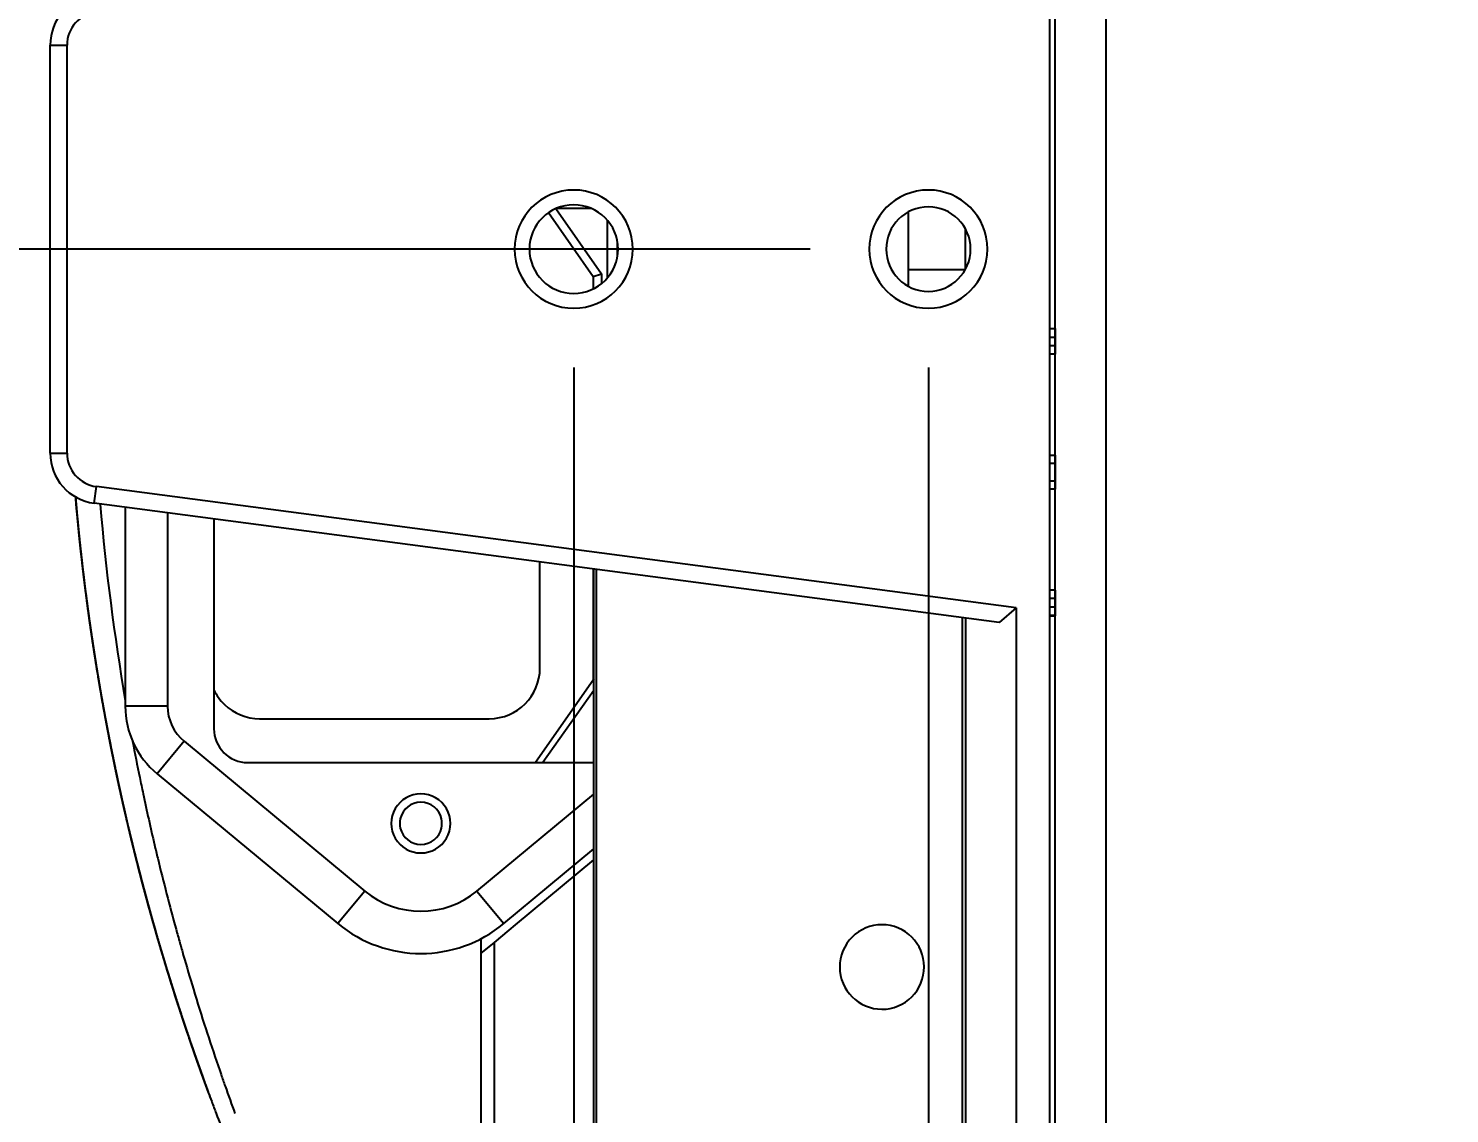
# Model space of a CAD drawing. Header units: millimetres. Extents: x -1070 to 42146, y 1440 to 12921.
# Drawn here: x 16.9 to 101, y 2825.4 to 2889.6 of the extents above; entities that cross this region are included whole.
import ezdxf

# ---------------------------------------------------------------- set-up
doc = ezdxf.new("R2010")
doc.units = ezdxf.units.MM
doc.layers.add('DIM', color=4, linetype='Continuous')
doc.layers.add('n', color=7, linetype='Continuous')
doc.styles.get("Standard").update_dxf_attribs({"font": 'arial.ttf'})
doc.dimstyles.new('ISO-200', dxfattribs={"dimtxt": 30, "dimasz": 25, "dimexe": 1.25, "dimexo": 5, "dimgap": 5, "dimtad": 1, "dimtoh": 1, "dimdec": 1, "dimdsep": 46, "dimtxsty": 'Standard', "dimcen": 2.5, "dimadec": 0, "dimazin": 0, "dimtfac": 1, "dimtdec": 1, "dimtmove": 0, "dimatfit": 3, "dimfxl": 1, "dimarcsym": 0})

# ---------------------------------------------------------------- blocks, each defined once
blk = doc.blocks.new('*D44')
at = {"layer": 'Defpoints', "color": 0, "transparency": 16777216}
for p in [(68.177, 3416.541), (-110.806, 2876.541), (68.177, 2876.541)]:
    blk.add_point(p, dxfattribs=at)
at = {"layer": 'DIM', "color": 0, "lineweight": -2, "transparency": 16777216}
for p, q in [((63.177, 3416.541), (-112.056, 3416.541)), ((-110.806, 3391.541), (-110.806, 2901.541)), ((63.177, 2876.541), (-112.056, 2876.541))]:
    blk.add_line(p, q, dxfattribs=at)
at = {"layer": 'DIM', "color": 0, "transparency": 16777216}
for points in [[(-114.973, 3391.541), (-106.64, 3391.541), (-110.806, 3416.541)], [(-114.973, 2901.541), (-106.64, 2901.541), (-110.806, 2876.541)]]:
    blk.add_solid(points, dxfattribs=at)
at = {"layer": 'DIM', "color": 0, "lineweight": -3, "transparency": 16777216, "insert": (-154.647, 3130.128), "char_height": 30, "attachment_point": 2, "rotation": 90}
blk.add_mtext('540 [1\'-9 1/4"]', dxfattribs=at)
blk = doc.blocks.new('*D45')
at = {"layer": 'Defpoints', "color": 0, "transparency": 16777216}
for p in [(70.177, 2874.541), (77.677, 2770.441), (70.177, 2731.752)]:
    blk.add_point(p, dxfattribs=at)
at = {"layer": 'DIM', "color": 0, "lineweight": -2, "transparency": 16777216}
for p, q in [((70.177, 2869.541), (70.177, 2730.502)), ((77.677, 2765.441), (77.677, 2730.502)), ((45.177, 2731.752), (20.177, 2731.752)), ((70.177, 2731.752), (77.677, 2731.752)), ((102.677, 2731.752), (299.3, 2731.752))]:
    blk.add_line(p, q, dxfattribs=at)
at = {"layer": 'DIM', "color": 0, "transparency": 16777216}
for points in [[(45.177, 2735.918), (45.177, 2727.585), (70.177, 2731.752)], [(102.677, 2735.918), (102.677, 2727.585), (77.677, 2731.752)]]:
    blk.add_solid(points, dxfattribs=at)
at = {"layer": 'DIM', "color": 0, "lineweight": -3, "transparency": 16777216, "insert": (132.677, 2775.592), "char_height": 30, "attachment_point": 1}
blk.add_mtext('7.5 [1/4"]', dxfattribs=at)
blk = doc.blocks.new('*D46')
at = {"layer": 'Defpoints', "color": 0, "transparency": 16777216}
for p in [(49.177, 2874.541), (77.677, 2769.641), (49.177, 2622.039)]:
    blk.add_point(p, dxfattribs=at)
at = {"layer": 'DIM', "color": 0, "lineweight": -2, "transparency": 16777216}
for p, q in [((49.177, 2869.541), (49.177, 2620.789)), ((77.677, 2764.641), (77.677, 2620.789)), ((24.177, 2622.039), (-0.823, 2622.039)), ((49.177, 2622.039), (77.677, 2622.039)), ((102.677, 2622.039), (358.318, 2622.039))]:
    blk.add_line(p, q, dxfattribs=at)
at = {"layer": 'DIM', "color": 0, "transparency": 16777216}
for points in [[(24.177, 2626.206), (24.177, 2617.873), (49.177, 2622.039)], [(102.677, 2626.206), (102.677, 2617.873), (77.677, 2622.039)]]:
    blk.add_solid(points, dxfattribs=at)
at = {"layer": 'DIM', "color": 0, "lineweight": -3, "transparency": 16777216, "insert": (132.677, 2665.88), "char_height": 30, "attachment_point": 1}
blk.add_mtext('28.5 [1 1/8"]', dxfattribs=at)

msp = doc.modelspace()

# ---------------------------------------------------------------- linework, layer by layer
at = {"color": 1, "lineweight": -3}
msp.add_lwpolyline([(80.677, 2771.641), (77.677, 2771.641), (77.677, 3521.641), (80.677, 3521.641)], close=True, dxfattribs=at)
at = {"layer": 'n', "color": 7, "linetype": 'Continuous', "lineweight": -3, "true_color": 0xffffff}
for p, q in [((77.377, 2772.841), (77.377, 2895.941)), ((18.177, 2864.466), (18.177, 2888.616)), ((18.177, 2888.616), (19.177, 2888.616)), ((19.177, 2864.466), (19.177, 2888.616)), ((47.685, 2878.7), (50.327, 2874.928)), ((49.177, 2878.941), (48.115, 2878.941)), ((48.125, 2878.945), (50.827, 2875.086)), ((50.239, 2878.941), (49.177, 2878.941)), ((68.977, 2878.733), (68.977, 2874.348)), ((51.177, 2874.841), (51.177, 2878.24)), ((51.762, 2876.541), (51.762, 2876.989)), ((72.377, 2876.541), (72.377, 2877.727)), ((51.762, 2876.093), (51.762, 2876.541)), ((72.377, 2875.338), (72.377, 2876.541)), ((68.977, 2875.338), (72.377, 2875.338)), ((50.327, 2874.928), (50.827, 2875.086)), ((50.327, 2874.928), (50.327, 2874.182)), ((50.827, 2875.086), (50.827, 2874.5)), ((77.377, 2871.838), (77.677, 2871.838)), ((77.677, 2871.821), (77.377, 2871.821)), ((77.377, 2871.322), (77.677, 2871.322)), ((77.677, 2871.838), (77.677, 2871.821)), ((77.677, 2871.821), (77.677, 2871.322)), ((77.677, 2871.322), (77.677, 2870.821)), ((77.677, 2870.821), (77.377, 2870.821)), ((77.677, 2870.321), (77.377, 2870.321)), ((77.677, 2870.821), (77.677, 2870.322)), ((18.177, 2864.466), (19.177, 2864.466)), ((77.377, 2864.338), (77.677, 2864.338)), ((77.377, 2863.869), (77.677, 2863.869)), ((77.677, 2864.338), (77.677, 2863.869)), ((77.677, 2863.869), (77.677, 2862.806)), ((77.677, 2862.806), (77.377, 2862.806)), ((77.677, 2862.806), (77.677, 2862.338)), ((20.785, 2861.491), (20.916, 2862.483)), ((75.377, 2855.313), (20.916, 2862.483)), ((77.677, 2862.338), (77.377, 2862.338)), ((74.377, 2854.436), (20.785, 2861.491)), ((22.627, 2861.249), (22.627, 2849.806)), ((25.127, 2860.92), (25.127, 2849.481)), ((27.877, 2860.558), (27.877, 2848.141)), ((47.177, 2851.741), (47.177, 2858.017)), ((50.327, 2857.602), (50.327, 2853.211)), ((50.377, 2809.873), (50.377, 2857.595)), ((50.518, 2809.873), (50.518, 2857.577)), ((77.677, 2856.354), (77.377, 2856.354)), ((77.677, 2856.353), (77.677, 2855.854)), ((75.377, 2855.313), (74.377, 2854.436)), ((75.377, 2855.313), (75.377, 2772.441)), ((77.677, 2855.854), (77.377, 2855.854)), ((77.677, 2855.353), (77.377, 2855.353)), ((77.677, 2855.854), (77.677, 2855.353)), ((77.677, 2855.353), (77.677, 2854.854)), ((72.172, 2854.726), (72.172, 2772.441)), ((72.377, 2854.699), (72.377, 2772.441)), ((77.677, 2854.854), (77.377, 2854.854)), ((77.377, 2854.838), (77.677, 2854.838)), ((77.677, 2854.854), (77.677, 2854.838)), ((50.327, 2853.211), (50.327, 2853.041)), ((50.327, 2853.041), (50.327, 2851.177)), ((50.327, 2851.025), (46.907, 2846.141)), ((50.327, 2851.177), (50.327, 2851.025)), ((50.377, 2851.096), (50.327, 2851.025)), ((50.377, 2850.419), (47.354, 2846.141)), ((22.627, 2849.806), (22.627, 2849.481)), ((25.127, 2849.481), (22.627, 2849.481)), ((30.577, 2848.741), (44.177, 2848.741)), ((26.104, 2847.402), (24.51, 2845.476)), ((26.104, 2847.402), (36.81, 2838.536)), ((29.877, 2846.141), (50.377, 2846.141)), ((24.51, 2845.476), (35.215, 2836.61)), ((43.443, 2838.536), (50.377, 2844.278)), ((45.038, 2836.61), (50.377, 2841.032)), ((45.722, 2836.528), (50.377, 2840.383)), ((36.81, 2838.536), (35.215, 2836.61)), ((43.443, 2838.536), (45.038, 2836.61)), ((44.477, 2835.496), (45.357, 2836.225)), ((45.357, 2836.225), (45.722, 2836.528)), ((43.677, 2835.708), (43.677, 2834.834)), ((43.677, 2834.834), (44.477, 2835.496)), ((44.477, 2811.838), (44.477, 2835.496)), ((43.677, 2834.834), (43.677, 2833.932)), ((43.677, 2833.932), (43.677, 2815.635)), ((27.396, 2830.37), (27.475, 2830.128)), ((28.218, 2827.905), (28.299, 2827.669))]:
    msp.add_line(p, q, dxfattribs=at)
for centre, radius, start, end in [((21.177, 2888.616), 3, 97.5, 180), ((21.177, 2888.616), 2, 97.5, 180), ((49.177, 2876.541), 3.5, 90, 270), ((49.177, 2876.541), 3.5, 270, 90), ((70.177, 2876.541), 3.5, 90, 270), ((70.177, 2876.541), 3.5, 270, 90), ((49.177, 2876.541), 2.625, 90, 180), ((49.177, 2876.541), 2.625, 0, 90), ((70.177, 2876.541), 2.5, 90, 180), ((70.177, 2876.541), 2.5, 0, 90), ((49.177, 2876.541), 2.625, 180, 270), ((49.177, 2876.541), 2.625, 270, 0), ((70.177, 2876.541), 2.5, 180, 270), ((70.177, 2876.541), 2.5, 270, 0), ((21.177, 2864.466), 3, 180, 262.5), ((21.177, 2864.466), 2, 180, 262.5), ((154.177, 2873.387), 135, 184.89049, 188.01787), ((154.177, 2873.387), 135, 184.89204, 187.84832), ((154.177, 2873.387), 135, 184.89226, 188.21001), ((154.177, 2873.387), 135, 184.89382, 185.70118), ((154.177, 2873.387), 135, 184.89474, 185.16038), ((154.177, 2873.387), 135, 184.89556, 186.49185), ((154.177, 2873.387), 135, 184.89602, 185.18661), ((154.177, 2873.387), 135, 184.89601, 185.37874), ((154.177, 2873.387), 135, 184.8972, 186.05422), ((154.177, 2873.387), 135, 184.99098, 185.0947), ((154.177, 2873.387), 135, 185.03302, 185.09439), ((154.177, 2873.387), 135, 185.033, 185.12746), ((154.177, 2873.387), 135, 185.0334, 185.08135), ((154.177, 2873.387), 135, 185.03346, 185.1638), ((154.177, 2873.387), 135, 185.03411, 185.07433), ((154.177, 2873.387), 135, 185.05034, 185.09322), ((154.177, 2873.387), 135, 185.05047, 185.11519), ((154.177, 2873.387), 135, 185.05503, 185.11373), ((154.177, 2873.387), 135, 185.07433, 185.15525), ((154.177, 2873.387), 135, 185.07586, 185.12303), ((154.177, 2873.387), 135, 185.07837, 185.12946), ((154.177, 2873.387), 135, 185.08135, 185.12946), ((154.177, 2873.387), 135, 185.09322, 185.20856), ((154.177, 2873.387), 135, 185.09325, 185.17705), ((154.177, 2873.387), 135, 185.09437, 185.1295), ((154.177, 2873.387), 135, 185.0947, 185.18659), ((154.177, 2873.387), 135, 185.09473, 185.16058), ((154.177, 2873.387), 135, 185.09674, 185.14427), ((154.177, 2873.387), 135, 185.18659, 187.08731), ((154.177, 2873.387), 135, 185.18658, 187.0873), ((154.177, 2873.387), 135, 185.21935, 187.17462), ((154.177, 2873.387), 135, 185.21934, 187.17459), ((160.794, 2873.405), 140.168, 184.89546, 189.6926), ((154.177, 2873.387), 135, 185.37853, 185.4757), ((154.177, 2873.387), 135, 185.38784, 185.44673), ((154.177, 2873.387), 135, 185.39285, 185.4927), ((154.177, 2873.387), 135, 185.39285, 185.55463), ((154.177, 2873.387), 135, 185.39625, 185.45315), ((154.177, 2873.387), 135, 185.41396, 185.47575), ((154.177, 2873.387), 135, 185.441, 185.50969), ((154.177, 2873.387), 135, 185.45315, 187.63567), ((154.177, 2873.387), 135, 185.47299, 185.57278), ((154.177, 2873.387), 135, 185.47575, 187.67054), ((154.177, 2873.387), 135, 185.47572, 185.55141), ((154.177, 2873.387), 135, 185.49236, 185.5545), ((154.177, 2873.387), 135, 185.50965, 186.05381), ((154.177, 2873.387), 135, 185.50969, 185.57228), ((154.177, 2873.387), 135, 185.5168, 187.71087), ((154.177, 2873.387), 135, 185.5168, 185.57674), ((154.177, 2873.387), 135, 185.55145, 185.94747), ((154.177, 2873.387), 135, 185.55467, 186.81341), ((154.177, 2873.387), 135, 185.62166, 185.71434), ((154.177, 2873.387), 135, 185.70115, 185.75016), ((154.177, 2873.387), 135, 185.70118, 185.85192), ((154.177, 2873.387), 135, 185.75016, 185.9475), ((154.177, 2873.387), 135, 185.74991, 187.33621), ((154.177, 2873.387), 135, 185.85192, 185.96218), ((154.177, 2873.387), 135, 185.86024, 185.96184), ((154.177, 2873.387), 135, 185.96214, 186.00201), ((154.177, 2873.387), 135, 186.00201, 186.04651), ((154.177, 2873.387), 135, 186.04151, 186.11282), ((154.177, 2873.387), 135, 186.04147, 186.12192), ((154.177, 2873.387), 135, 186.04153, 187.35054), ((154.177, 2873.387), 135, 186.05381, 186.16991), ((154.177, 2873.387), 135, 186.05422, 186.11254), ((154.177, 2873.387), 135, 186.07402, 186.1217), ((154.177, 2873.387), 135, 186.11282, 186.29965), ((154.177, 2873.387), 135, 186.1217, 186.18761), ((154.177, 2873.387), 135, 186.12192, 186.2439), ((154.177, 2873.387), 135, 186.14103, 186.1882), ((154.177, 2873.387), 135, 186.18819, 186.29964), ((154.177, 2873.387), 135, 186.1882, 186.42194), ((154.177, 2873.387), 135, 186.22209, 186.27341), ((154.177, 2873.387), 135, 186.24392, 186.27849), ((154.177, 2873.387), 135, 186.27849, 186.42197), ((154.177, 2873.387), 135, 186.2951, 186.38883), ((154.177, 2873.387), 135, 186.37453, 186.4919), ((154.177, 2873.387), 135, 186.42197, 188.1523), ((154.177, 2873.387), 135, 186.42194, 186.58577), ((154.177, 2873.387), 135, 186.43621, 186.49733), ((154.177, 2873.387), 135, 186.43627, 186.51436), ((154.177, 2873.387), 135, 186.44324, 186.51435), ((154.177, 2873.387), 135, 186.49733, 186.58789), ((154.177, 2873.387), 135, 186.51436, 186.63452), ((154.177, 2873.387), 135, 186.51435, 186.58028), ((154.177, 2873.387), 135, 186.54271, 186.79184), ((154.177, 2873.387), 135, 186.58028, 186.63563), ((154.177, 2873.387), 135, 186.58577, 186.75848), ((154.177, 2873.387), 135, 186.58789, 186.79514), ((154.177, 2873.387), 135, 186.63452, 186.74314), ((154.177, 2873.387), 135, 186.63449, 186.74848), ((154.177, 2873.387), 135, 186.63563, 186.74316), ((154.177, 2873.387), 135, 186.74848, 186.87512), ((154.177, 2873.387), 135, 186.75848, 186.86539), ((154.177, 2873.387), 135, 186.79184, 186.86962), ((154.177, 2873.387), 135, 186.86962, 186.93794), ((154.177, 2873.387), 135, 186.87513, 186.97258), ((154.177, 2873.387), 135, 186.87512, 186.97258), ((154.177, 2873.387), 135, 186.88302, 186.92305), ((154.177, 2873.387), 135, 186.92314, 188.5062), ((154.177, 2873.387), 135, 186.93789, 187.07717), ((154.177, 2873.387), 135, 186.93794, 186.97251), ((154.177, 2873.387), 135, 186.97251, 187.16991), ((154.177, 2873.387), 135, 186.97671, 187.06974), ((154.177, 2873.387), 135, 187.01432, 187.06961), ((154.177, 2873.387), 135, 187.02728, 187.08885), ((154.177, 2873.387), 135, 187.07717, 187.14307), ((154.177, 2873.387), 135, 187.07699, 188.68004), ((154.177, 2873.387), 135, 187.08731, 187.1857), ((154.177, 2873.387), 135, 187.08885, 187.16336), ((154.177, 2873.387), 135, 187.09158, 187.13871), ((154.177, 2873.387), 135, 187.11057, 187.16997), ((154.177, 2873.387), 135, 187.12564, 187.16442), ((154.177, 2873.387), 135, 187.14307, 187.19144), ((154.177, 2873.387), 135, 187.33248, 187.43603), ((154.177, 2873.387), 135, 187.33621, 187.39807), ((154.177, 2873.387), 135, 187.34984, 187.42749), ((154.177, 2873.387), 135, 187.35277, 187.40187), ((154.177, 2873.387), 135, 187.37533, 187.49329), ((154.177, 2873.387), 135, 187.39807, 187.43373), ((154.177, 2873.387), 135, 187.40691, 189.32342), ((154.177, 2873.387), 135, 187.41055, 187.46232), ((154.177, 2873.387), 135, 187.42749, 187.50772), ((154.177, 2873.387), 135, 187.44312, 187.48661), ((154.177, 2873.387), 135, 187.45614, 187.53977), ((154.177, 2873.387), 135, 187.46232, 187.53981), ((154.177, 2873.387), 135, 187.47391, 187.54281), ((154.177, 2873.387), 135, 187.48832, 187.60878), ((154.177, 2873.387), 135, 187.49109, 187.58163), ((154.177, 2873.387), 135, 187.50772, 187.54282), ((154.177, 2873.387), 135, 187.51003, 187.61701), ((154.177, 2873.387), 135, 187.53604, 187.57843), ((154.177, 2873.387), 135, 187.53797, 187.58106), ((154.177, 2873.387), 135, 187.53981, 187.61796), ((154.177, 2873.387), 135, 187.5398, 187.5858), ((154.177, 2873.387), 135, 187.54641, 188.68351), ((154.177, 2873.387), 135, 187.56286, 187.68929), ((154.177, 2873.387), 135, 187.5629, 187.618), ((154.177, 2873.387), 135, 187.5708, 187.67051), ((154.177, 2873.387), 135, 187.58163, 187.66693), ((154.177, 2873.387), 135, 187.5858, 187.71034), ((154.177, 2873.387), 135, 187.58581, 187.63475), ((154.177, 2873.387), 135, 187.59379, 187.63864), ((154.177, 2873.387), 135, 187.60878, 187.7037), ((154.177, 2873.387), 135, 187.60896, 187.68907), ((154.177, 2873.387), 135, 187.61796, 189.36947), ((154.177, 2873.387), 135, 187.618, 187.70038), ((154.177, 2873.387), 135, 187.61794, 187.80357), ((154.177, 2873.387), 135, 187.63567, 187.67904), ((154.177, 2873.387), 135, 187.66693, 189.14446), ((154.177, 2873.387), 135, 187.67051, 187.71028), ((154.177, 2873.387), 135, 187.67262, 187.72501), ((154.177, 2873.387), 135, 187.67745, 187.71616), ((154.177, 2873.387), 135, 187.67904, 187.74048), ((154.177, 2873.387), 135, 187.68907, 187.80347), ((154.177, 2873.387), 135, 187.68929, 189.36946), ((154.177, 2873.387), 135, 187.70038, 187.76086), ((154.177, 2873.387), 135, 187.70373, 187.76025), ((154.177, 2873.387), 135, 187.70391, 187.89541), ((154.177, 2873.387), 135, 187.71028, 187.77625), ((154.177, 2873.387), 135, 187.71754, 187.78612), ((154.177, 2873.387), 135, 187.76025, 187.81138), ((154.177, 2873.387), 135, 187.76488, 187.8053), ((154.177, 2873.387), 135, 187.77114, 187.83675), ((154.177, 2873.387), 135, 187.77629, 187.84942), ((154.177, 2873.387), 135, 187.77625, 187.84939), ((154.177, 2873.387), 135, 187.78612, 187.88095), ((154.177, 2873.387), 135, 187.78649, 187.82733), ((154.177, 2873.387), 135, 187.80357, 189.36947), ((154.177, 2873.387), 135, 187.8109, 187.84951), ((154.177, 2873.387), 135, 187.81129, 187.88222), ((154.177, 2873.387), 135, 187.81138, 187.88224), ((154.177, 2873.387), 135, 187.8172, 187.93725), ((154.177, 2873.387), 135, 187.82809, 187.88755), ((154.177, 2873.387), 135, 187.828, 187.88088), ((154.177, 2873.387), 135, 187.83675, 187.88921), ((154.177, 2873.387), 135, 187.8483, 188.21607), ((154.177, 2873.387), 135, 187.84832, 188.21452), ((154.177, 2873.387), 135, 187.84942, 187.91835), ((154.177, 2873.387), 135, 187.84939, 187.93053), ((154.177, 2873.387), 135, 187.88222, 187.96035), ((154.177, 2873.387), 135, 187.88224, 187.96468), ((154.177, 2873.387), 135, 187.88921, 187.97435), ((154.177, 2873.387), 135, 187.91578, 187.95227), ((154.177, 2873.387), 135, 187.91831, 187.96461), ((154.177, 2873.387), 135, 187.91835, 188.04122), ((154.177, 2873.387), 135, 187.93053, 188.04117), ((154.177, 2873.387), 135, 187.93729, 188.05417), ((154.177, 2873.387), 135, 187.95227, 188.06897), ((154.177, 2873.387), 135, 187.96035, 188.09477), ((154.177, 2873.387), 135, 187.96468, 188.09481), ((154.177, 2873.387), 135, 187.96671, 188.10585), ((154.177, 2873.387), 135, 187.98437, 188.03945), ((154.177, 2873.387), 135, 187.9944, 188.18519), ((154.177, 2873.387), 135, 188.00488, 188.04116), ((154.177, 2873.387), 135, 188.00494, 188.14397), ((154.177, 2873.387), 135, 188.01787, 189.28047), ((154.177, 2873.387), 135, 188.02286, 188.15198), ((154.177, 2873.387), 135, 188.04117, 188.18533), ((154.177, 2873.387), 135, 188.06934, 188.11231), ((154.177, 2873.387), 135, 188.09481, 188.24508), ((154.177, 2873.387), 135, 188.10586, 188.2572), ((154.177, 2873.387), 135, 188.10585, 188.21407), ((154.177, 2873.387), 135, 188.11231, 188.1605), ((154.177, 2873.387), 135, 188.15214, 188.50631), ((154.177, 2873.387), 135, 188.1605, 188.3679), ((154.177, 2873.387), 135, 188.1623, 188.2051), ((154.177, 2873.387), 135, 188.18519, 188.24493), ((154.177, 2873.387), 135, 188.20511, 188.24504), ((154.177, 2873.387), 135, 188.21001, 188.31885), ((154.177, 2873.387), 135, 188.21142, 188.32519), ((154.177, 2873.387), 135, 188.21452, 189.2423), ((154.177, 2873.387), 135, 188.24504, 189.36945), ((154.177, 2873.387), 135, 188.2572, 189.36945), ((154.177, 2873.387), 135, 188.27184, 188.32521), ((154.177, 2873.387), 135, 188.31885, 189.29588), ((154.177, 2873.387), 135, 188.3679, 189.36943), ((154.177, 2873.387), 135, 188.37779, 188.53059), ((154.177, 2873.387), 135, 188.40986, 188.67203), ((154.177, 2873.387), 135, 188.5062, 188.69795), ((154.177, 2873.387), 135, 188.5062, 188.69795), ((154.177, 2873.387), 135, 188.53086, 188.68347), ((154.177, 2873.387), 135, 188.68004, 188.83749), ((154.177, 2873.387), 135, 188.68347, 188.72277), ((154.177, 2873.387), 135, 188.69795, 188.81698), ((154.177, 2873.387), 135, 188.74891, 188.81131), ((154.177, 2873.387), 135, 188.7728, 188.88099), ((154.177, 2873.387), 135, 188.77322, 188.87727), ((154.177, 2873.387), 135, 188.94311, 188.98686), ((154.177, 2873.387), 135, 188.95183, 189.0496), ((154.177, 2873.387), 135, 188.95313, 189.04957), ((154.177, 2873.387), 135, 188.95313, 189.00446), ((154.177, 2873.387), 135, 188.98683, 189.14514), ((154.177, 2873.387), 135, 188.98686, 189.0674), ((154.177, 2873.387), 135, 188.98686, 189.0674), ((154.177, 2873.387), 135, 189.00421, 189.07069), ((154.177, 2873.387), 135, 189.00446, 189.05725), ((154.177, 2873.387), 135, 189.00445, 189.05724), ((154.177, 2873.387), 135, 189.0674, 189.36939), ((154.177, 2873.387), 135, 189.07069, 189.12626), ((154.177, 2873.387), 135, 189.12592, 189.3694), ((154.177, 2873.387), 135, 189.14446, 189.2647), ((154.177, 2873.387), 135, 189.14513, 189.26555), ((154.177, 2873.387), 135, 189.14514, 189.30766), ((154.177, 2873.387), 135, 189.19025, 189.24013), ((154.177, 2873.387), 135, 189.20328, 189.24049), ((154.177, 2873.387), 135, 189.20352, 189.29715), ((154.177, 2873.387), 135, 189.2038, 189.26556), ((154.177, 2873.387), 135, 189.21276, 189.32346), ((154.177, 2873.387), 135, 189.2423, 189.36959), ((154.177, 2873.387), 135, 189.26555, 189.31934), ((154.177, 2873.387), 135, 189.28047, 189.36942), ((154.177, 2873.387), 135, 189.29588, 189.36942), ((154.177, 2873.387), 135, 189.36959, 190.62382), ((154.177, 2873.387), 135, 189.36946, 189.89904), ((154.177, 2873.387), 135, 189.36946, 190.04923), ((154.177, 2873.387), 135, 189.36945, 190.11095), ((154.177, 2873.387), 135, 189.36945, 190.111), ((154.177, 2873.387), 135, 189.36946, 190.04918), ((154.177, 2873.387), 135, 189.36942, 190.07153), ((154.177, 2873.387), 135, 189.36941, 189.50765), ((154.177, 2873.387), 135, 189.36941, 189.58636), ((154.177, 2873.387), 135, 189.36939, 190.6851), ((154.177, 2873.387), 135, 189.36939, 190.6851), ((154.177, 2873.387), 135, 189.36947, 189.59471), ((154.177, 2873.387), 135, 189.36939, 190.6851), ((154.177, 2873.387), 135, 189.36941, 190.07103), ((154.177, 2873.387), 135, 189.36942, 190.68509), ((154.177, 2873.387), 135, 189.3694, 190.68509), ((154.177, 2873.387), 135, 189.36941, 190.3512), ((154.177, 2873.387), 135, 189.36942, 189.4978), ((154.177, 2873.387), 135, 189.36959, 190.16133), ((154.177, 2873.387), 135, 189.43027, 189.65264), ((154.177, 2873.387), 135, 189.46466, 189.52413), ((154.177, 2873.387), 135, 189.4978, 190.68508), ((154.177, 2873.387), 135, 189.51821, 189.61816), ((154.177, 2873.387), 135, 189.52413, 189.57233), ((154.177, 2873.387), 135, 189.57233, 189.73723), ((154.177, 2873.387), 135, 189.58632, 189.62247), ((154.177, 2873.387), 135, 189.58636, 189.65258), ((44.177, 2851.741), 3, 270, 0), ((154.177, 2873.387), 135, 189.59471, 189.69312), ((154.177, 2873.387), 135, 189.61816, 189.70639), ((154.177, 2873.387), 135, 189.62247, 189.70622), ((154.177, 2873.387), 135, 189.62246, 189.70621), ((154.177, 2873.387), 135, 189.69315, 189.78066), ((154.177, 2873.387), 135, 189.69337, 189.84265), ((154.177, 2873.387), 135, 189.69312, 189.78063), ((154.177, 2873.387), 135, 189.70277, 189.77914), ((154.177, 2873.387), 135, 189.73723, 189.82388), ((154.177, 2873.387), 135, 189.77914, 189.8137), ((154.177, 2873.387), 135, 189.78082, 189.93881), ((154.177, 2873.387), 135, 189.8036, 189.87107), ((154.177, 2873.387), 135, 189.81367, 189.92952), ((154.177, 2873.387), 135, 189.84243, 189.93865), ((154.177, 2873.387), 135, 189.87107, 189.93338), ((154.177, 2873.387), 135, 189.89907, 189.99887), ((30.577, 2851.741), 3, 205.61714, 225.99901), ((154.177, 2873.387), 135, 189.98637, 190.15802), ((154.177, 2873.387), 135, 189.99884, 190.11262), ((154.177, 2873.387), 135, 189.99899, 190.07118), ((154.177, 2873.387), 135, 189.99887, 190.11269), ((154.177, 2873.387), 135, 190.00485, 190.10544), ((154.177, 2873.387), 135, 190.00483, 190.10541), ((154.177, 2873.387), 135, 190.04112, 190.10348), ((154.177, 2873.387), 135, 190.04923, 190.15921), ((154.177, 2873.387), 135, 190.04918, 190.10353), ((154.177, 2873.387), 135, 190.07118, 190.1053), ((154.177, 2873.387), 135, 190.07103, 190.22884), ((154.177, 2873.387), 135, 190.07153, 190.2296), ((154.177, 2873.387), 135, 190.08148, 190.2324), ((154.177, 2873.387), 135, 190.10348, 190.1573), ((154.177, 2873.387), 135, 190.1053, 190.15933), ((154.177, 2873.387), 135, 190.10584, 190.30757), ((154.177, 2873.387), 135, 190.1064, 190.20676), ((154.177, 2873.387), 135, 190.11095, 190.21031), ((154.177, 2873.387), 135, 190.11109, 190.2609), ((154.177, 2873.387), 135, 190.11269, 190.23408), ((154.177, 2873.387), 135, 190.11836, 190.24053), ((154.177, 2873.387), 135, 190.12461, 190.235), ((154.177, 2873.387), 135, 190.1573, 190.23248), ((154.177, 2873.387), 135, 190.15916, 190.28566), ((154.177, 2873.387), 135, 190.15921, 190.29423), ((154.177, 2873.387), 135, 190.15933, 190.22494), ((154.177, 2873.387), 135, 190.16133, 190.62381), ((154.177, 2873.387), 135, 190.20671, 190.27596), ((154.177, 2873.387), 135, 190.21031, 190.32727), ((154.177, 2873.387), 135, 190.22504, 190.30821), ((154.177, 2873.387), 135, 190.22542, 190.3831), ((154.177, 2873.387), 135, 190.22642, 190.31056), ((154.177, 2873.387), 135, 190.22884, 190.40387), ((154.177, 2873.387), 135, 190.2296, 190.40449), ((154.177, 2873.387), 135, 190.24053, 190.37479), ((154.177, 2873.387), 135, 190.24055, 190.29425), ((154.177, 2873.387), 135, 190.2609, 190.35632), ((154.177, 2873.387), 135, 190.276, 190.31139), ((154.177, 2873.387), 135, 190.27596, 190.35116), ((154.177, 2873.387), 135, 190.29425, 190.3508), ((154.177, 2873.387), 135, 190.30384, 190.68507), ((154.177, 2873.387), 135, 190.30703, 190.68505), ((154.177, 2873.387), 135, 190.30757, 190.68505), ((154.177, 2873.387), 135, 190.30821, 190.35635), ((27.827, 2849.481), 5.2, 180, 230.36944), ((27.827, 2849.481), 2.7, 180, 230.36944), ((30.577, 2851.741), 3, 225.99901, 270), ((154.177, 2873.387), 135, 190.32727, 190.38304), ((154.177, 2873.387), 135, 190.33625, 190.40304), ((154.177, 2873.387), 135, 190.35083, 190.48677), ((154.177, 2873.387), 135, 190.3508, 190.40306), ((154.177, 2873.387), 135, 190.35087, 190.42273), ((154.177, 2873.387), 135, 190.35116, 190.39527), ((154.177, 2873.387), 135, 190.3743, 190.4228), ((154.177, 2873.387), 135, 190.37479, 190.46092), ((154.177, 2873.387), 135, 190.38304, 190.44089), ((154.177, 2873.387), 135, 190.3831, 190.44092), ((154.177, 2873.387), 135, 190.40305, 190.45077), ((154.177, 2873.387), 135, 190.40304, 190.45077), ((154.177, 2873.387), 135, 190.40306, 190.46088), ((154.177, 2873.387), 135, 190.40387, 190.51007), ((154.177, 2873.387), 135, 190.41973, 190.49626), ((154.177, 2873.387), 135, 190.4228, 190.53895), ((154.177, 2873.387), 135, 190.42397, 190.48674), ((154.177, 2873.387), 135, 190.44089, 190.48932), ((154.177, 2873.387), 135, 190.4409, 190.4964), ((154.177, 2873.387), 135, 190.45077, 190.50417), ((154.177, 2873.387), 135, 190.46092, 190.59631), ((154.177, 2873.387), 135, 190.46088, 190.49477), ((154.177, 2873.387), 135, 190.48677, 190.57794), ((154.177, 2873.387), 135, 190.48674, 190.62986), ((154.177, 2873.387), 135, 190.49379, 190.68507), ((154.177, 2873.387), 135, 190.49637, 190.62987), ((154.177, 2873.387), 135, 190.50417, 190.55694), ((154.177, 2873.387), 135, 190.52338, 190.57799), ((154.177, 2873.387), 135, 190.53879, 190.62983), ((154.177, 2873.387), 135, 190.54612, 190.58158), ((154.177, 2873.387), 135, 190.54616, 190.61985), ((154.177, 2873.387), 135, 190.54609, 190.68509), ((154.177, 2873.387), 135, 190.57799, 190.70526), ((154.177, 2873.387), 135, 190.57797, 190.68504), ((154.177, 2873.387), 135, 190.58158, 190.61977), ((154.177, 2873.387), 135, 190.62381, 190.68549), ((154.177, 2873.387), 135, 190.62987, 190.70525), ((154.177, 2873.387), 135, 190.62986, 190.68061), ((154.177, 2873.387), 135, 190.64377, 190.6913), ((154.177, 2873.387), 135, 190.64377, 190.6913), ((154.177, 2873.387), 135, 190.66588, 192.20053), ((154.177, 2873.387), 135, 190.6663, 192.20167), ((154.177, 2873.387), 135, 190.67507, 191.21027), ((154.177, 2873.387), 135, 190.68061, 190.91535), ((154.177, 2873.387), 135, 190.68504, 192.0136), ((154.177, 2873.387), 135, 190.68509, 190.72386), ((154.177, 2873.387), 135, 190.68507, 190.7313), ((154.177, 2873.387), 135, 190.6851, 190.98509), ((154.177, 2873.387), 135, 190.68505, 192.1073), ((154.177, 2873.387), 135, 190.68508, 191.50374), ((154.177, 2873.387), 135, 190.68504, 191.20872), ((154.177, 2873.387), 135, 190.68504, 191.20788), ((154.177, 2873.387), 135, 190.68504, 192.01355), ((154.177, 2873.387), 135, 190.6851, 190.98508), ((154.177, 2873.387), 135, 190.68507, 192.66376), ((154.177, 2873.387), 135, 190.68508, 191.98875), ((154.177, 2873.387), 135, 190.68509, 190.71667), ((154.177, 2873.387), 135, 190.68549, 191.99149), ((154.177, 2873.387), 135, 190.6913, 190.76096), ((154.177, 2873.387), 135, 190.71667, 190.78027), ((154.177, 2873.387), 135, 190.72339, 191.20976), ((154.177, 2873.387), 135, 190.72386, 191.36679), ((154.177, 2873.387), 135, 190.7313, 190.78992), ((154.177, 2873.387), 135, 190.75123, 190.94846), ((154.177, 2873.387), 135, 190.75127, 191.21154), ((154.177, 2873.387), 135, 190.76096, 192.968), ((154.177, 2873.387), 135, 190.78988, 190.91581), ((154.177, 2873.387), 135, 190.86216, 191.21077), ((154.177, 2873.387), 135, 190.91581, 191.00545), ((154.177, 2873.387), 135, 190.94826, 192.00663), ((154.177, 2873.387), 135, 190.94846, 192.72987), ((154.177, 2873.387), 135, 190.98513, 191.28355), ((154.177, 2873.387), 135, 191.00545, 191.04184), ((29.877, 2848.141), 2, 180, 270), ((154.177, 2873.387), 135, 191.07827, 191.1104), ((154.177, 2873.387), 135, 191.1104, 191.1704), ((154.177, 2873.387), 135, 191.18104, 191.25555), ((154.177, 2873.387), 135, 191.18103, 191.25554), ((154.177, 2873.387), 135, 191.18275, 193.04673), ((154.177, 2873.387), 135, 191.20976, 192.4951), ((154.177, 2873.387), 135, 191.21077, 192.66827), ((154.177, 2873.387), 135, 191.2117, 192.74337), ((154.177, 2873.387), 135, 191.21219, 192.65257), ((154.177, 2873.387), 135, 191.21475, 193.0066), ((154.177, 2873.387), 135, 191.25554, 191.45686), ((154.177, 2873.387), 135, 191.28359, 193.0066), ((154.177, 2873.387), 135, 191.36656, 191.50374), ((154.177, 2873.387), 135, 191.36679, 191.52371), ((160.127, 2873.272), 139.489, 190.68448, 191.58628), ((154.177, 2873.387), 135, 191.45686, 191.5039), ((154.177, 2873.387), 135, 191.45686, 191.50388), ((154.177, 2873.387), 135, 191.50374, 191.61917), ((154.177, 2873.387), 135, 191.50374, 191.61918), ((154.177, 2873.387), 135, 191.52371, 191.98149), ((154.177, 2873.387), 135, 191.54051, 191.71873), ((154.177, 2873.387), 135, 191.61917, 191.71963), ((154.177, 2873.387), 135, 191.61918, 191.71964), ((154.177, 2873.387), 135, 191.61921, 191.77379), ((154.177, 2873.387), 135, 191.64665, 191.88686), ((154.177, 2873.387), 135, 191.75872, 191.7982), ((154.177, 2873.387), 135, 191.77379, 191.83005), ((154.177, 2873.387), 135, 191.77381, 192.0295), ((154.177, 2873.387), 135, 191.7982, 191.8548), ((154.177, 2873.387), 135, 191.88686, 192.03757), ((154.177, 2873.387), 135, 191.89367, 191.98166), ((154.177, 2873.387), 135, 191.89364, 192.01585), ((154.177, 2873.387), 135, 191.98166, 192.01588), ((154.177, 2873.387), 135, 191.98645, 192.10635), ((154.177, 2873.387), 135, 191.98875, 193.30897), ((154.177, 2873.387), 135, 191.99149, 192.66868), ((154.177, 2873.387), 135, 191.9968, 192.66362), ((154.177, 2873.387), 135, 192.01588, 192.13577), ((154.177, 2873.387), 135, 192.01585, 192.13575), ((154.177, 2873.387), 135, 192.03756, 192.16968), ((154.177, 2873.387), 135, 192.04164, 192.1573), ((160.864, 2873.422), 140.241, 191.5857, 191.98486), ((154.177, 2873.387), 135, 192.20287, 192.4244), ((154.177, 2873.387), 135, 192.26474, 192.42676), ((154.177, 2873.387), 135, 192.30662, 192.42438), ((154.177, 2873.387), 135, 192.31242, 192.45223), ((154.177, 2873.387), 135, 192.42438, 192.53835), ((154.177, 2873.387), 135, 192.42676, 192.46239), ((154.177, 2873.387), 135, 192.42993, 192.51231), ((154.177, 2873.387), 135, 192.45235, 192.55722), ((154.177, 2873.387), 135, 192.46239, 192.51227), ((154.177, 2873.387), 135, 192.47445, 192.55608), ((154.177, 2873.387), 135, 192.4951, 192.53182), ((161.21, 2873.496), 140.595, 191.98493, 193.25123), ((40.127, 2842.541), 1.75, 90, 149.93497), ((40.127, 2842.541), 1.75, 30.06503, 90), ((154.177, 2873.387), 135, 192.53837, 192.58936), ((154.177, 2873.387), 135, 192.55722, 192.68036), ((154.177, 2873.387), 135, 192.57696, 192.83615), ((154.177, 2873.387), 135, 192.58934, 193.30891), ((154.177, 2873.387), 135, 192.62207, 192.68054), ((154.177, 2873.387), 135, 192.65257, 192.96147), ((154.177, 2873.387), 135, 192.66376, 192.96143), ((154.177, 2873.387), 135, 192.6672, 192.7526), ((154.177, 2873.387), 135, 192.66868, 193.30927), ((154.177, 2873.387), 135, 192.67565, 193.3089), ((154.177, 2873.387), 135, 192.67562, 193.3089), ((154.177, 2873.387), 135, 192.68054, 192.79303), ((154.177, 2873.387), 135, 192.68043, 192.74031), ((154.177, 2873.387), 135, 192.68036, 192.74025), ((154.177, 2873.387), 135, 192.68036, 192.71477), ((154.177, 2873.387), 135, 192.68254, 192.71399), ((154.177, 2873.387), 135, 192.76337, 192.84029), ((154.177, 2873.387), 135, 192.7925, 192.89708), ((154.177, 2873.387), 135, 192.79303, 192.83035), ((154.177, 2873.387), 135, 192.8107, 192.85558), ((154.177, 2873.387), 135, 192.82426, 192.8939), ((154.177, 2873.387), 135, 192.83007, 192.89385), ((154.177, 2873.387), 135, 192.83035, 192.88955), ((154.177, 2873.387), 135, 192.84029, 192.88723), ((154.177, 2873.387), 135, 192.85558, 192.95567), ((154.177, 2873.387), 135, 192.85963, 192.95451), ((40.127, 2842.541), 1.75, 149.93497, 210.06503), ((40.127, 2842.541), 1.25, 90, 167.14286), ((40.127, 2842.541), 1.25, 12.85714, 90), ((40.127, 2842.541), 1.75, 329.93497, 30.06503), ((154.177, 2873.387), 135, 192.88718, 192.9579), ((154.177, 2873.387), 135, 192.88931, 192.95472), ((154.177, 2873.387), 135, 192.88955, 192.96261), ((154.177, 2873.387), 135, 192.89385, 192.97273), ((154.177, 2873.387), 135, 192.8972, 192.97194), ((40.127, 2842.541), 1.25, 167.14286, 192.85714), ((40.127, 2842.541), 1.25, 347.14286, 12.85714), ((154.177, 2873.387), 135, 193.27935, 194.23427), ((154.177, 2873.387), 135, 193.3089, 194.23432), ((154.177, 2873.387), 135, 193.30894, 194.23433), ((154.177, 2873.387), 135, 193.30895, 194.23434), ((154.177, 2873.387), 135, 193.30896, 193.7486), ((154.177, 2873.387), 135, 193.3089, 194.23429), ((154.177, 2873.387), 135, 193.30889, 194.2343), ((154.177, 2873.387), 135, 193.30896, 193.89442), ((154.177, 2873.387), 135, 193.30927, 194.23636), ((154.177, 2873.387), 135, 193.33023, 193.89647), ((154.177, 2873.387), 135, 193.37478, 194.23426), ((154.177, 2873.387), 135, 193.37928, 193.44871), ((154.177, 2873.387), 135, 193.44871, 194.23427), ((154.177, 2873.387), 135, 193.44876, 193.50885), ((154.177, 2873.387), 135, 193.47843, 193.52144), ((154.177, 2873.387), 135, 193.48437, 194.23433), ((154.177, 2873.387), 135, 193.48422, 193.55227), ((154.177, 2873.387), 135, 193.50681, 193.76815), ((154.177, 2873.387), 135, 193.5068, 193.76814), ((154.177, 2873.387), 135, 193.50885, 194.14901), ((154.177, 2873.387), 135, 193.55227, 193.76807), ((40.127, 2842.541), 1.75, 210.06503, 270), ((40.127, 2842.541), 1.25, 192.85714, 270), ((40.127, 2842.541), 1.25, 270, 347.14286), ((40.127, 2842.541), 1.75, 270, 329.93497), ((154.177, 2873.387), 135, 193.74858, 194.17688), ((154.177, 2873.387), 135, 193.88819, 194.08722), ((154.177, 2873.387), 135, 193.88827, 194.14525), ((154.177, 2873.387), 135, 193.89442, 194.23432), ((154.177, 2873.387), 135, 193.89647, 194.23636), ((160.977, 2873.441), 140.356, 193.2512, 193.58152), ((154.177, 2873.387), 135, 194.08722, 194.17682), ((154.177, 2873.387), 135, 194.14525, 194.1862), ((154.177, 2873.387), 135, 194.14855, 194.21843), ((154.177, 2873.387), 135, 194.17688, 194.21876), ((154.177, 2873.387), 135, 194.17682, 194.2343), ((154.177, 2873.387), 135, 194.17682, 194.2343), ((154.177, 2873.387), 135, 194.21843, 196.08583), ((154.177, 2873.387), 135, 194.21876, 194.29055), ((154.177, 2873.387), 135, 194.23429, 195.17414), ((154.177, 2873.387), 135, 194.23426, 195.44867), ((154.177, 2873.387), 135, 194.23426, 195.29191), ((154.177, 2873.387), 135, 194.23426, 195.4324), ((154.177, 2873.387), 135, 194.23427, 195.31187), ((154.177, 2873.387), 135, 194.23428, 195.75829), ((154.177, 2873.387), 135, 194.23429, 195.00595), ((154.177, 2873.387), 135, 194.23433, 194.45114), ((154.177, 2873.387), 135, 194.23434, 194.56634), ((154.177, 2873.387), 135, 194.23433, 194.45104), ((154.177, 2873.387), 135, 194.2343, 196.08584), ((154.177, 2873.387), 135, 194.2343, 195.43018), ((154.177, 2873.387), 135, 194.23432, 194.67665), ((154.177, 2873.387), 135, 194.23433, 194.45107), ((154.177, 2873.387), 135, 194.23433, 194.56583), ((154.177, 2873.387), 135, 194.23433, 194.29827), ((154.177, 2873.387), 135, 194.23432, 194.62775), ((154.177, 2873.387), 135, 194.23636, 194.64249), ((154.177, 2873.387), 135, 194.29827, 195.46371), ((154.177, 2873.387), 135, 194.29856, 194.64257), ((154.177, 2873.387), 135, 194.32653, 194.56966), ((159.989, 2873.199), 139.338, 193.58043, 195.36303), ((154.177, 2873.387), 135, 194.56634, 195.05737), ((154.177, 2873.387), 135, 194.62775, 194.66017), ((154.177, 2873.387), 135, 194.64249, 195.5928), ((154.177, 2873.387), 135, 194.66017, 194.84996), ((154.177, 2873.387), 135, 194.74132, 194.84792), ((154.177, 2873.387), 135, 194.81852, 195.13331), ((154.177, 2873.387), 135, 194.8185, 195.13328), ((154.177, 2873.387), 135, 194.84996, 195.90727), ((154.177, 2873.387), 135, 194.91255, 195.28775), ((40.127, 2842.541), 5.2, 230.36944, 309.63056), ((154.177, 2873.387), 135, 195.10335, 195.24478), ((154.177, 2873.387), 135, 195.10352, 195.17437), ((154.177, 2873.387), 135, 195.13331, 196.08581), ((154.177, 2873.387), 135, 195.14911, 195.26495), ((154.177, 2873.387), 135, 195.15605, 195.24491), ((154.177, 2873.387), 135, 195.17418, 195.34227), ((154.177, 2873.387), 135, 195.24478, 195.54016), ((154.177, 2873.387), 135, 195.24491, 195.3195), ((154.177, 2873.387), 135, 195.26478, 195.43234), ((154.177, 2873.387), 135, 195.26495, 195.85555), ((154.177, 2873.387), 135, 195.27864, 195.35809), ((154.177, 2873.387), 135, 195.28764, 195.40603), ((154.177, 2873.387), 135, 195.2878, 196.08579), ((154.177, 2873.387), 135, 195.28775, 196.08579), ((154.177, 2873.387), 135, 195.29191, 195.44866), ((154.177, 2873.387), 135, 195.3195, 195.35941), ((154.177, 2873.387), 135, 195.34227, 195.62012), ((154.177, 2873.387), 135, 195.35815, 195.62986), ((154.177, 2873.387), 135, 195.35809, 195.62977), ((154.177, 2873.387), 135, 195.35831, 195.43256), ((154.177, 2873.387), 135, 195.35941, 195.42546), ((154.177, 2873.387), 135, 195.43018, 195.70702), ((154.177, 2873.387), 135, 195.43234, 195.73415), ((154.177, 2873.387), 135, 195.4324, 195.73423), ((154.177, 2873.387), 135, 195.43256, 195.61474), ((154.177, 2873.387), 135, 195.44867, 195.75644), ((154.177, 2873.387), 135, 195.46371, 195.58837), ((154.177, 2873.387), 135, 195.46508, 195.57066), ((154.177, 2873.387), 135, 195.54016, 195.61497), ((154.177, 2873.387), 135, 195.58837, 196.02229), ((154.177, 2873.387), 135, 195.5928, 195.92581), ((154.177, 2873.387), 135, 195.61474, 195.74898), ((154.177, 2873.387), 135, 195.61497, 196.08577), ((154.177, 2873.387), 135, 195.62008, 195.74918), ((154.177, 2873.387), 135, 195.61996, 195.70692), ((154.177, 2873.387), 135, 195.62986, 195.8043), ((154.177, 2873.387), 135, 195.70692, 195.76072), ((154.177, 2873.387), 135, 195.70702, 195.93656), ((154.177, 2873.387), 135, 195.74918, 196.08576), ((154.177, 2873.387), 135, 195.75644, 195.88436), ((154.177, 2873.387), 135, 195.75644, 195.88436), ((154.177, 2873.387), 135, 195.75829, 195.89962), ((154.177, 2873.387), 135, 195.8043, 195.85554), ((154.177, 2873.387), 135, 195.80422, 195.87032), ((40.127, 2842.541), 7.7, 230.36944, 309.63056), ((154.177, 2873.387), 135, 195.85554, 196.00769), ((154.177, 2873.387), 135, 195.85549, 196.00762), ((154.177, 2873.387), 135, 195.87044, 195.91746), ((154.177, 2873.387), 135, 195.88436, 195.93055), ((154.177, 2873.387), 135, 195.89961, 196.08579), ((154.177, 2873.387), 135, 195.90727, 195.94536), ((154.177, 2873.387), 135, 195.91742, 196.09044), ((154.177, 2873.387), 135, 195.91746, 196.0905), ((154.177, 2873.387), 135, 195.92594, 196.02453), ((154.177, 2873.387), 135, 195.92581, 196.08924), ((154.177, 2873.387), 135, 195.93055, 196.10749), ((154.177, 2873.387), 135, 195.94536, 196.08582), ((154.177, 2873.387), 135, 195.95082, 196.00753), ((154.177, 2873.387), 135, 195.95098, 196.08576), ((154.177, 2873.387), 135, 196.00753, 196.0903), ((154.177, 2873.387), 135, 196.02229, 196.08583), ((154.177, 2873.387), 135, 196.02229, 196.08582), ((154.177, 2873.387), 135, 196.08581, 196.77499), ((154.177, 2873.387), 135, 196.08579, 196.77499), ((154.177, 2873.387), 135, 196.08576, 196.77493), ((154.177, 2873.387), 135, 196.08576, 196.77493), ((154.177, 2873.387), 135, 196.08576, 196.77493), ((154.177, 2873.387), 135, 196.08579, 196.77497), ((154.177, 2873.387), 135, 196.08579, 196.17207), ((154.177, 2873.387), 135, 196.08584, 196.43548), ((154.177, 2873.387), 135, 196.08579, 196.77497), ((154.177, 2873.387), 135, 196.08584, 196.43549), ((154.177, 2873.387), 135, 196.08577, 196.77496), ((154.177, 2873.387), 135, 196.08582, 196.54264), ((154.177, 2873.387), 135, 196.08924, 196.55054), ((154.177, 2873.387), 135, 196.08924, 196.78191), ((154.177, 2873.387), 135, 196.0903, 196.17194), ((154.177, 2873.387), 135, 196.17011, 196.45477), ((154.177, 2873.387), 135, 196.17194, 196.45486), ((154.177, 2873.387), 135, 196.17207, 196.77495), ((160.19, 2873.256), 139.547, 195.36378, 195.70912), ((154.177, 2873.387), 135, 196.43548, 196.53422), ((154.177, 2873.387), 135, 196.43549, 196.53422), ((154.177, 2873.387), 135, 196.45477, 196.77494), ((154.177, 2873.387), 135, 196.53431, 196.64733), ((154.177, 2873.387), 135, 196.53422, 196.58199), ((154.177, 2873.387), 135, 196.54264, 196.77497), ((160.316, 2873.292), 139.678, 195.70911, 196.01843), ((154.177, 2873.387), 135, 196.58199, 196.77493), ((154.177, 2873.387), 135, 196.69036, 196.72727), ((154.177, 2873.387), 135, 196.70724, 196.77496), ((154.177, 2873.387), 135, 196.70741, 196.77496), ((154.177, 2873.387), 135, 196.72727, 196.77496), ((154.177, 2873.387), 135, 196.77492, 198.1918), ((154.177, 2873.387), 135, 196.77492, 198.1918), ((154.177, 2873.387), 135, 196.77493, 198.15663), ((154.177, 2873.387), 135, 196.77496, 196.91668), ((154.177, 2873.387), 135, 196.77493, 196.979), ((154.177, 2873.387), 135, 196.77496, 197.77723), ((154.177, 2873.387), 135, 196.77497, 197.01315), ((154.177, 2873.387), 135, 196.78191, 197.15724), ((160.375, 2873.309), 139.74, 196.0184, 196.88055), ((154.177, 2873.387), 135, 196.979, 198.19179), ((154.177, 2873.387), 135, 196.979, 198.19179), ((154.177, 2873.387), 135, 197.14596, 198.19178), ((154.177, 2873.387), 135, 197.15724, 198.19417), ((154.177, 2873.387), 135, 197.36396, 197.40547), ((154.177, 2873.387), 135, 197.3739, 197.78018), ((154.177, 2873.387), 135, 197.37415, 197.77726), ((154.177, 2873.387), 135, 197.40004, 197.50967), ((154.177, 2873.387), 135, 197.39998, 197.50964), ((154.177, 2873.387), 135, 197.61475, 197.73292), ((154.177, 2873.387), 135, 197.63492, 197.89699), ((160.085, 2873.221), 139.437, 196.8804, 197.89725), ((154.177, 2873.387), 135, 197.7246, 197.78124), ((154.177, 2873.387), 135, 197.73305, 197.92347), ((154.177, 2873.387), 135, 197.73301, 197.92342), ((154.177, 2873.387), 135, 197.77723, 197.88584), ((154.177, 2873.387), 135, 197.77749, 198.19173), ((154.177, 2873.387), 135, 197.77925, 197.89689), ((154.177, 2873.387), 135, 197.78018, 198.06018), ((154.177, 2873.387), 135, 197.78124, 197.8689), ((154.177, 2873.387), 135, 197.8689, 197.9138), ((154.177, 2873.387), 135, 197.89699, 198.14948), ((154.177, 2873.387), 135, 197.9138, 197.95883), ((154.177, 2873.387), 135, 197.92347, 198.19172), ((154.177, 2873.387), 135, 197.92342, 198.19172), ((154.177, 2873.387), 135, 197.95574, 198.19172), ((154.177, 2873.387), 135, 198.03222, 198.19173), ((154.177, 2873.387), 135, 198.03215, 198.09548), ((154.177, 2873.387), 135, 198.06018, 198.19178), ((154.177, 2873.387), 135, 198.06402, 198.19418), ((154.177, 2873.387), 135, 198.09552, 198.19175), ((154.177, 2873.387), 135, 198.14932, 198.1918), ((154.177, 2873.387), 135, 198.14948, 198.19174), ((154.177, 2873.387), 135, 198.15924, 198.19178), ((154.177, 2873.387), 135, 198.19173, 198.72834), ((154.177, 2873.387), 135, 198.19172, 198.72833), ((154.177, 2873.387), 135, 198.19178, 198.23538), ((154.177, 2873.387), 135, 198.19178, 198.23527), ((154.177, 2873.387), 135, 198.19177, 198.401), ((154.177, 2873.387), 135, 198.19178, 198.72837), ((154.177, 2873.387), 135, 198.19175, 198.34804), ((154.177, 2873.387), 135, 198.19173, 198.72834), ((154.177, 2873.387), 135, 198.19175, 198.34803), ((154.177, 2873.387), 135, 198.19179, 198.35707), ((154.177, 2873.387), 135, 198.19179, 198.35716), ((154.177, 2873.387), 135, 198.1918, 198.25413), ((154.177, 2873.387), 135, 198.19179, 198.72835), ((154.177, 2873.387), 135, 198.19179, 198.72835), ((154.177, 2873.387), 135, 198.19179, 198.60937), ((154.177, 2873.387), 135, 198.19417, 198.33563), ((154.177, 2873.387), 135, 198.25066, 198.7283), ((154.177, 2873.387), 135, 198.25428, 198.49729), ((154.177, 2873.387), 135, 198.33563, 198.73523), ((154.177, 2873.387), 135, 198.34803, 198.72831), ((154.177, 2873.387), 135, 198.35707, 198.51735), ((154.177, 2873.387), 135, 198.49729, 198.72829), ((154.177, 2873.387), 135, 198.49724, 198.67402), ((154.177, 2873.387), 135, 198.51735, 198.72829), ((154.177, 2873.387), 135, 198.60937, 198.72835), ((154.177, 2873.387), 135, 198.61494, 198.6953), ((154.177, 2873.387), 135, 198.67402, 198.72833), ((154.177, 2873.387), 135, 198.68433, 198.72835), ((154.177, 2873.387), 135, 198.72829, 199.83984), ((154.177, 2873.387), 135, 198.72829, 198.95124), ((154.177, 2873.387), 135, 198.72828, 198.76943), ((154.177, 2873.387), 135, 198.72831, 198.80293), ((154.177, 2873.387), 135, 198.72835, 198.78394), ((154.177, 2873.387), 135, 198.72833, 198.87097), ((154.177, 2873.387), 135, 198.72835, 198.78394), ((154.177, 2873.387), 135, 198.72835, 198.91743), ((154.177, 2873.387), 135, 198.72835, 198.7811), ((154.177, 2873.387), 135, 198.73523, 199.46213), ((154.177, 2873.387), 135, 198.8028, 198.83677), ((154.177, 2873.387), 135, 198.80293, 198.87102), ((159.735, 2873.11), 139.07, 198.00339, 198.96877), ((154.177, 2873.387), 135, 198.83686, 199.83982), ((154.177, 2873.387), 135, 198.87097, 199.48756), ((154.177, 2873.387), 135, 198.91743, 199.45983), ((154.177, 2873.387), 135, 198.91948, 198.99242), ((154.177, 2873.387), 135, 198.95125, 199.00822), ((154.177, 2873.387), 135, 198.95124, 199.00821), ((154.177, 2873.387), 135, 199.00821, 199.8398), ((154.177, 2873.387), 135, 199.07039, 199.47928), ((154.177, 2873.387), 135, 199.0777, 199.10825), ((154.177, 2873.387), 135, 199.19631, 199.29465), ((154.177, 2873.387), 135, 199.29465, 199.39245), ((154.177, 2873.387), 135, 199.45983, 199.83982), ((154.177, 2873.387), 135, 199.46213, 199.49327), ((154.177, 2873.387), 135, 199.49327, 200.26933), ((154.177, 2873.387), 135, 199.73764, 199.83982), ((154.177, 2873.387), 135, 199.74537, 200.15147), ((154.177, 2873.387), 135, 199.83979, 200.26174), ((154.177, 2873.387), 135, 199.83983, 199.8864), ((154.177, 2873.387), 135, 199.8398, 200.26175), ((154.177, 2873.387), 135, 199.83983, 199.88632), ((154.177, 2873.387), 135, 199.83984, 200.26176), ((154.177, 2873.387), 135, 199.83985, 200.26175), ((154.177, 2873.387), 135, 199.83984, 200.14205), ((160.079, 2873.227), 139.433, 199.07102, 199.37047), ((154.177, 2873.387), 135, 199.94739, 200.26169), ((154.177, 2873.387), 135, 199.94737, 200.26169), ((154.177, 2873.387), 135, 200.06305, 200.26169), ((154.177, 2873.387), 135, 200.14207, 200.19705), ((154.177, 2873.387), 135, 200.14205, 200.26174), ((154.177, 2873.387), 135, 200.15147, 200.20886), ((154.177, 2873.387), 135, 200.19705, 200.26176), ((154.177, 2873.387), 135, 200.20308, 200.26174), ((154.177, 2873.387), 135, 200.20886, 200.26935), ((154.177, 2873.387), 135, 200.26174, 200.41198), ((154.177, 2873.387), 135, 200.26933, 200.51734), ((160.085, 2873.229), 139.439, 199.37042, 200.0771), ((154.177, 2873.387), 135, 200.51734, 200.83628), ((154.177, 2873.387), 135, 200.83628, 201.49917)]:
    msp.add_arc(centre, radius, start, end, dxfattribs=at)
for major_axis, start_param, end_param in [((2.5, 0), 1.570796, 3.141593), ((0, 2.5), -1.570796, 0), ((0, 2.5), -4.712389, -3.141593), ((0, 2.5), -3.141593, -1.570796)]:
    msp.add_ellipse((67.426, 2834.041), major_axis=major_axis, ratio=1, start_param=start_param, end_param=end_param, dxfattribs=at)

# ---------------------------------------------------------------- dimensions: what is measured, and where the dimension line sits
at = {"layer": 'DIM', "color": 7, "lineweight": -3}
for base, p1, p2, angle, picture, middle in [((-110.806, 2876.541), (68.177, 3416.541), (68.177, 2876.541), 270, '*D44', (-110.806, 3130.128)), ((49.177, 2622.039), (77.677, 2769.641), (49.177, 2874.541), 180, '*D46', (242.997, 2622.039)), ((70.177, 2731.752), (77.677, 2770.441), (70.177, 2874.541), 180, '*D45', (213.488, 2731.752))]:
    dim = msp.add_linear_dim(base=base, p1=p1, p2=p2, angle=angle, dimstyle='ISO-200', dxfattribs=at)
    dim.commit()
    dim.dimension.update_dxf_attribs({"geometry": picture, "text_midpoint": middle, "dimtype": 160})

doc.saveas('drawing.dxf')
